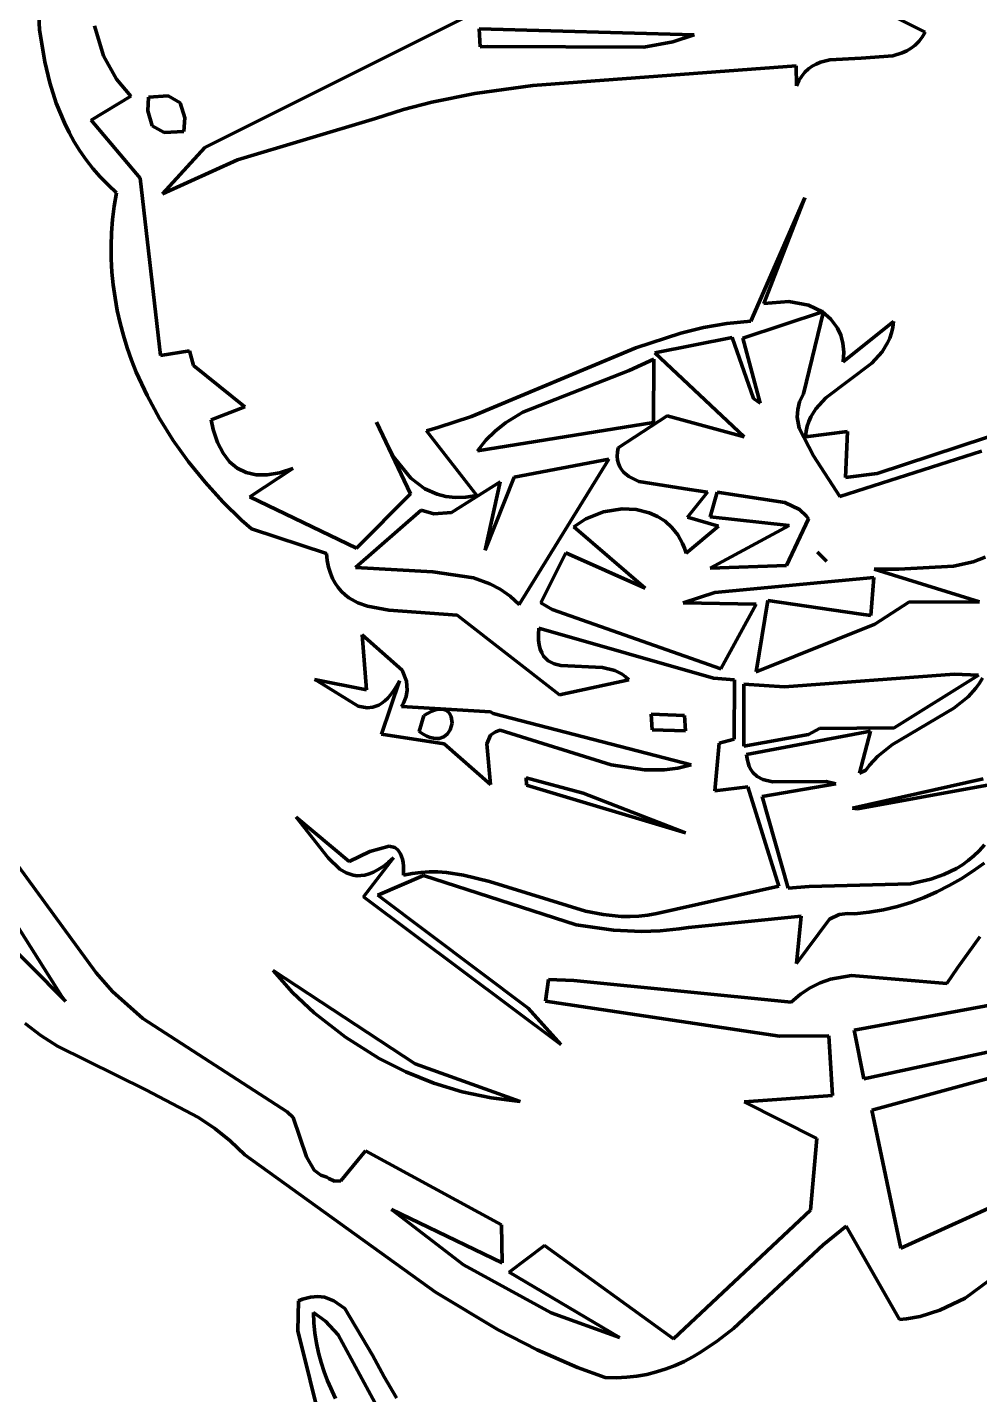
# Model space of a CAD drawing. Header units: millimetres. Extents: x 0 to 10.4, y 0 to 8.2.
# Drawn here: x 5.878 to 6.515, y 5.044 to 5.959 of the extents above; entities that cross this region are included whole.
import ezdxf

# ---------------------------------------------------------------- set-up
doc = ezdxf.new("R2010")
doc.units = ezdxf.units.MM
for name, color, linetype, lineweight in [('color#000000ff', 7, 'CONTINUOUS', 100), ('color#929292ff', 7, 'CONTINUOUS', 100), ('color#ffffffff', 7, 'CONTINUOUS', 100)]:
    doc.layers.add(name, color=color, linetype=linetype, lineweight=lineweight)

msp = doc.modelspace()

# ---------------------------------------------------------------- linework, layer by layer
at = {"layer": 'color#000000ff'}
for p, q in [((5.88633, 5.9571), (5.88257, 6.04466)), ((5.88989, 5.93565), (5.88633, 5.9571)), ((5.92313, 5.9598), (5.92913, 5.93968)), ((5.92913, 5.93968), (5.93784, 5.92418)), ((5.89328, 5.9217), (5.88989, 5.93565)), ((5.89762, 5.90812), (5.89328, 5.9217)), ((5.93784, 5.92418), (5.94753, 5.91287)), ((5.94753, 5.91287), (5.92086, 5.89666)), ((5.90304, 5.89497), (5.89762, 5.90812)), ((5.9062, 5.88859), (5.90304, 5.89497)), ((5.92086, 5.89666), (5.95376, 5.85797)), ((5.90966, 5.88234), (5.9062, 5.88859)), ((5.91346, 5.87623), (5.90966, 5.88234)), ((5.9176, 5.87028), (5.91346, 5.87623)), ((5.92211, 5.86449), (5.9176, 5.87028)), ((5.92699, 5.85887), (5.92211, 5.86449)), ((5.93226, 5.85343), (5.92699, 5.85887)), ((5.95376, 5.85797), (5.96742, 5.73924)), ((5.93794, 5.84818), (5.93226, 5.85343)), ((5.93641, 5.83923), (5.93794, 5.84818)), ((6.36202, 5.76224), (6.39816, 5.84482)), ((6.39816, 5.84482), (6.37072, 5.77411)), ((5.9353, 5.83032), (5.93641, 5.83923)), ((5.9346, 5.82145), (5.9353, 5.83032)), ((5.9343, 5.81263), (5.9346, 5.82145)), ((5.93439, 5.80386), (5.9343, 5.81263)), ((5.93486, 5.79515), (5.93439, 5.80386)), ((5.9357, 5.7865), (5.93486, 5.79515)), ((5.93691, 5.77792), (5.9357, 5.7865)), ((5.93846, 5.76942), (5.93691, 5.77792)), ((6.37072, 5.77411), (6.38762, 5.77545)), ((6.38762, 5.77545), (6.40079, 5.77294)), ((6.40079, 5.77294), (6.40994, 5.76849)), ((5.94035, 5.761), (5.93846, 5.76942)), ((6.41066, 5.76873), (6.35682, 5.75088)), ((6.39723, 5.7137), (6.41066, 5.76873)), ((6.40994, 5.76849), (6.41564, 5.76369)), ((6.41564, 5.76369), (6.42007, 5.75762)), ((5.94258, 5.75266), (5.94035, 5.761)), ((6.2853, 5.74449), (6.31526, 5.75423)), ((6.31526, 5.75423), (6.33057, 5.75793)), ((6.33057, 5.75793), (6.34614, 5.76065)), ((6.34614, 5.76065), (6.36202, 5.76224)), ((6.42007, 5.75762), (6.42221, 5.75286)), ((6.42391, 5.73507), (6.45757, 5.76198)), ((6.45618, 5.75437), (6.45502, 5.75093)), ((6.45704, 5.75805), (6.45618, 5.75437)), ((6.45757, 5.76198), (6.45704, 5.75805)), ((5.94513, 5.74441), (5.94258, 5.75266)), ((5.94799, 5.73626), (5.94513, 5.74441)), ((6.17542, 5.69845), (6.2853, 5.74449)), ((6.34972, 5.75145), (6.29785, 5.74106)), ((6.36391, 5.7105), (6.34972, 5.75145)), ((6.35682, 5.75088), (6.36834, 5.70734)), ((6.42221, 5.75286), (6.42361, 5.74752)), ((6.42361, 5.74752), (6.4242, 5.74159)), ((6.45356, 5.7477), (6.44992, 5.74183)), ((6.45502, 5.75093), (6.45356, 5.7477)), ((5.95115, 5.72821), (5.94799, 5.73626)), ((5.96742, 5.73924), (5.98675, 5.74232)), ((5.98675, 5.74232), (5.98948, 5.73258)), ((6.29723, 5.73692), (6.28077, 5.72916)), ((6.29697, 5.69442), (6.29723, 5.73692)), ((6.29785, 5.74106), (6.35755, 5.68494)), ((6.4242, 5.74159), (6.42391, 5.73507)), ((6.44992, 5.74183), (6.44295, 5.73419)), ((5.95833, 5.71244), (5.95115, 5.72821)), ((5.98948, 5.73258), (6.02373, 5.70488)), ((6.28077, 5.72916), (6.20959, 5.70142)), ((6.44295, 5.73419), (6.41238, 5.71091)), ((5.96661, 5.69714), (5.95833, 5.71244)), ((6.36834, 5.70734), (6.36391, 5.7105)), ((6.39346, 5.7032), (6.39477, 5.70838)), ((6.39477, 5.70838), (6.39723, 5.7137)), ((6.41238, 5.71091), (6.40565, 5.70371)), ((6.02373, 5.70488), (6.00114, 5.69632)), ((6.15291, 5.69107), (6.17542, 5.69845)), ((6.20959, 5.70142), (6.19802, 5.69429)), ((6.30618, 5.69885), (6.27331, 5.67764)), ((6.35755, 5.68494), (6.30618, 5.69885)), ((6.39318, 5.69815), (6.39346, 5.7032)), ((6.40565, 5.70371), (6.40221, 5.69823)), ((5.9759, 5.68235), (5.96661, 5.69714)), ((6.00114, 5.69632), (6.00263, 5.68979)), ((6.00263, 5.68979), (6.00551, 5.68119)), ((6.13453, 5.64667), (6.11189, 5.69461)), ((6.11189, 5.69461), (6.12321, 5.67151)), ((6.1453, 5.68898), (6.15291, 5.69107)), ((6.17935, 5.6756), (6.29697, 5.69442)), ((6.19802, 5.69429), (6.19105, 5.68879)), ((6.39439, 5.69079), (6.39318, 5.69815)), ((6.40413, 5.67209), (6.39439, 5.69079)), ((6.39986, 5.69203), (6.39914, 5.68863)), ((6.40089, 5.69523), (6.39986, 5.69203)), ((6.40221, 5.69823), (6.40089, 5.69523)), ((6.44658, 5.66028), (6.54297, 5.69225)), ((5.98612, 5.66811), (5.9759, 5.68235)), ((6.00551, 5.68119), (6.00914, 5.67401)), ((6.17886, 5.64567), (6.1453, 5.68898)), ((6.18479, 5.68259), (6.17935, 5.6756)), ((6.19105, 5.68879), (6.18479, 5.68259)), ((6.39914, 5.68863), (6.39877, 5.68498)), ((6.39877, 5.68498), (6.42674, 5.68845)), ((6.42674, 5.68845), (6.42546, 5.65766)), ((6.00914, 5.67401), (6.01354, 5.66827)), ((6.12321, 5.67151), (6.13472, 5.65724)), ((6.27287, 5.67464), (6.27278, 5.67188)), ((6.27278, 5.67188), (6.27303, 5.66934)), ((6.27331, 5.67764), (6.27287, 5.67464)), ((6.42171, 5.64499), (6.40413, 5.67209)), ((6.51635, 5.67529), (6.42171, 5.64499)), ((5.99719, 5.65448), (5.98612, 5.66811)), ((6.01354, 5.66827), (6.0187, 5.66394)), ((6.0187, 5.66394), (6.02461, 5.66105)), ((6.0559, 5.66371), (6.02708, 5.64468)), ((6.04693, 5.66091), (6.0559, 5.66371)), ((6.26711, 5.66987), (6.2038, 5.6579)), ((6.2073, 5.57273), (6.26711, 5.66987)), ((6.27303, 5.66934), (6.2736, 5.66703)), ((6.2736, 5.66703), (6.27445, 5.66492)), ((6.27445, 5.66492), (6.27559, 5.66301)), ((6.27559, 5.66301), (6.27698, 5.66128)), ((6.00905, 5.64148), (5.99719, 5.65448)), ((6.02461, 5.66105), (6.03129, 5.65957)), ((6.03129, 5.65957), (6.03873, 5.65953)), ((6.03873, 5.65953), (6.04693, 5.66091)), ((6.13472, 5.65724), (6.14416, 5.65018)), ((6.19444, 5.65478), (6.16195, 5.63421)), ((6.2038, 5.6579), (6.18456, 5.60907)), ((6.18456, 5.60907), (6.19444, 5.65478)), ((6.27698, 5.66128), (6.28046, 5.65834)), ((6.28046, 5.65834), (6.28711, 5.65504)), ((6.28711, 5.65504), (6.32107, 5.6496)), ((6.42546, 5.65766), (6.44658, 5.66028)), ((6.02708, 5.64468), (6.09851, 5.61042)), ((6.09851, 5.61042), (6.13453, 5.64667)), ((6.14416, 5.65018), (6.15227, 5.64655)), ((6.15227, 5.64655), (6.15822, 5.64504)), ((6.15822, 5.64504), (6.16462, 5.64435)), ((6.16462, 5.64435), (6.17149, 5.64454)), ((6.17149, 5.64454), (6.17886, 5.64567)), ((6.33316, 5.64786), (6.31968, 5.63126)), ((6.32107, 5.6496), (6.33316, 5.64786)), ((6.33503, 5.63132), (6.33966, 5.64786)), ((6.33966, 5.64786), (6.38484, 5.64092)), ((6.02159, 5.62917), (6.00905, 5.64148)), ((6.14164, 5.63585), (6.09767, 5.59753)), ((6.1502, 5.63349), (6.14164, 5.63585)), ((6.26364, 5.6347), (6.25178, 5.63001)), ((6.27609, 5.63663), (6.26364, 5.6347)), ((6.28535, 5.63618), (6.27609, 5.63663)), ((6.29419, 5.63402), (6.28535, 5.63618)), ((6.38484, 5.64092), (6.39457, 5.63635)), ((6.39457, 5.63635), (6.39936, 5.63193)), ((6.02811, 5.62328), (6.02159, 5.62917)), ((6.16195, 5.63421), (6.1502, 5.63349)), ((6.25178, 5.63001), (6.24372, 5.62479)), ((6.29968, 5.6316), (6.29419, 5.63402)), ((6.30474, 5.62838), (6.29968, 5.6316)), ((6.30929, 5.62432), (6.30474, 5.62838)), ((6.31968, 5.63126), (6.34041, 5.62507)), ((6.33497, 5.59705), (6.38768, 5.62553)), ((6.38768, 5.62553), (6.33503, 5.63132)), ((6.40074, 5.63011), (6.38607, 5.59878)), ((6.39936, 5.63193), (6.40074, 5.63011)), ((6.07829, 5.60694), (6.02811, 5.62328)), ((6.24372, 5.62479), (6.29139, 5.58356)), ((6.31321, 5.61942), (6.30929, 5.62432)), ((6.31641, 5.61364), (6.31321, 5.61942)), ((6.34041, 5.62507), (6.31881, 5.60698)), ((6.07887, 5.60214), (6.07829, 5.60694)), ((6.23831, 5.60735), (6.22166, 5.57393)), ((6.29139, 5.58356), (6.23831, 5.60735)), ((6.31772, 5.61043), (6.31641, 5.61364)), ((6.31881, 5.60698), (6.31772, 5.61043)), ((6.07975, 5.59776), (6.07887, 5.60214)), ((6.08093, 5.59378), (6.07975, 5.59776)), ((6.38607, 5.59878), (6.33497, 5.59705)), ((6.4611, 5.59634), (6.49775, 5.59844)), ((6.49775, 5.59844), (6.51086, 5.60139)), ((6.51086, 5.60139), (6.5189, 5.60436)), ((6.08239, 5.59018), (6.08093, 5.59378)), ((6.08411, 5.58693), (6.08239, 5.59018)), ((6.09767, 5.59753), (6.14949, 5.5947)), ((6.14949, 5.5947), (6.17676, 5.59054)), ((6.17676, 5.59054), (6.18767, 5.58658)), ((6.3381, 5.58072), (6.44435, 5.59089)), ((6.44435, 5.59089), (6.44231, 5.56541)), ((6.51505, 5.57442), (6.44468, 5.59642)), ((6.44468, 5.59642), (6.4611, 5.59634)), ((6.08609, 5.58403), (6.08411, 5.58693)), ((6.0883, 5.58144), (6.08609, 5.58403)), ((6.09073, 5.57916), (6.0883, 5.58144)), ((6.18767, 5.58658), (6.19457, 5.58294)), ((6.19457, 5.58294), (6.20113, 5.57836)), ((6.31692, 5.57395), (6.3381, 5.58072)), ((6.09337, 5.57716), (6.09073, 5.57916)), ((6.0992, 5.57391), (6.09337, 5.57716)), ((6.10566, 5.57155), (6.0992, 5.57391)), ((6.12002, 5.56886), (6.10566, 5.57155)), ((6.20113, 5.57836), (6.2073, 5.57273)), ((6.22166, 5.57393), (6.22934, 5.56943)), ((6.36566, 5.57287), (6.31692, 5.57395)), ((6.34199, 5.5297), (6.36566, 5.57287)), ((6.37359, 5.57539), (6.36565, 5.52771)), ((6.43431, 5.56657), (6.37359, 5.57539)), ((6.44493, 5.55959), (6.46776, 5.57423)), ((6.46776, 5.57423), (6.51505, 5.57442)), ((6.16574, 5.56559), (6.12002, 5.56886)), ((6.23418, 5.51221), (6.16574, 5.56559)), ((6.22934, 5.56943), (6.34199, 5.5297)), ((6.44231, 5.56541), (6.43431, 5.56657)), ((6.10215, 5.55245), (6.129, 5.52884)), ((6.10506, 5.51568), (6.10215, 5.55245)), ((6.22026, 5.55699), (6.22004, 5.55272)), ((6.22004, 5.55272), (6.22015, 5.54895)), ((6.33719, 5.52347), (6.22026, 5.55699)), ((6.36565, 5.52771), (6.44493, 5.55959)), ((6.22015, 5.54895), (6.22056, 5.54565)), ((6.22056, 5.54565), (6.22127, 5.54279)), ((6.22127, 5.54279), (6.22224, 5.54034)), ((6.22224, 5.54034), (6.22347, 5.53826)), ((6.22347, 5.53826), (6.22493, 5.53653)), ((6.22493, 5.53653), (6.22661, 5.53511)), ((6.22661, 5.53511), (6.23055, 5.53309)), ((6.129, 5.52884), (6.13194, 5.52152)), ((6.23055, 5.53309), (6.23514, 5.53196)), ((6.23514, 5.53196), (6.26297, 5.53066)), ((6.26297, 5.53066), (6.27115, 5.52864)), ((6.27115, 5.52864), (6.27612, 5.52609)), ((6.27612, 5.52609), (6.2784, 5.52436)), ((6.4981, 5.5261), (6.38454, 5.51758)), ((6.45802, 5.49016), (6.51443, 5.52551)), ((6.51443, 5.52551), (6.4981, 5.5261)), ((6.07218, 5.52157), (6.07025, 5.52259)), ((6.07025, 5.52259), (6.10506, 5.51568)), ((6.09953, 5.50471), (6.07218, 5.52157)), ((6.11511, 5.48599), (6.12716, 5.52169)), ((6.12518, 5.51816), (6.12321, 5.51507)), ((6.12716, 5.52169), (6.12518, 5.51816)), ((6.13233, 5.51551), (6.13154, 5.51124)), ((6.13194, 5.52152), (6.13233, 5.51551)), ((6.28053, 5.52229), (6.23418, 5.51221)), ((6.2784, 5.52436), (6.28053, 5.52229)), ((6.35126, 5.5223), (6.33719, 5.52347)), ((6.351, 5.48262), (6.35126, 5.5223)), ((6.35752, 5.51954), (6.35746, 5.47795)), ((6.38454, 5.51758), (6.35752, 5.51954)), ((6.51268, 5.51687), (6.50735, 5.51106)), ((6.51496, 5.52004), (6.51268, 5.51687)), ((6.51695, 5.52342), (6.51496, 5.52004)), ((6.11531, 5.50668), (6.11333, 5.50547)), ((6.11728, 5.50822), (6.11531, 5.50668)), ((6.11926, 5.51012), (6.11728, 5.50822)), ((6.12123, 5.5124), (6.11926, 5.51012)), ((6.12321, 5.51507), (6.12123, 5.5124)), ((6.12981, 5.50675), (6.12857, 5.50441)), ((6.13154, 5.51124), (6.12981, 5.50675)), ((6.50735, 5.51106), (6.49779, 5.50342)), ((6.10544, 5.50359), (6.09953, 5.50471)), ((6.10938, 5.50398), (6.10544, 5.50359)), ((6.11333, 5.50547), (6.10938, 5.50398)), ((6.12857, 5.50441), (6.18793, 5.50087)), ((6.14354, 5.49846), (6.14031, 5.48788)), ((6.14631, 5.50013), (6.14354, 5.49846)), ((6.14884, 5.50136), (6.14631, 5.50013)), ((6.15115, 5.50217), (6.14884, 5.50136)), ((6.15323, 5.50261), (6.15115, 5.50217)), ((6.15509, 5.50269), (6.15323, 5.50261)), ((6.15673, 5.50247), (6.15509, 5.50269)), ((6.15816, 5.50196), (6.15673, 5.50247)), ((6.16036, 5.50024), (6.15816, 5.50196)), ((6.16173, 5.4978), (6.16036, 5.50024)), ((6.16228, 5.49339), (6.16173, 5.4978)), ((6.18793, 5.50087), (6.18987, 5.4998)), ((6.18987, 5.4998), (6.32224, 5.46542)), ((6.49779, 5.50342), (6.45687, 5.47904)), ((6.15934, 5.48625), (6.16107, 5.48888)), ((6.16107, 5.48888), (6.16228, 5.49339)), ((6.19458, 5.48876), (6.19141, 5.48766)), ((6.26866, 5.4654), (6.19458, 5.48876)), ((6.44212, 5.48802), (6.35929, 5.47243)), ((6.40068, 5.4857), (6.40796, 5.48978)), ((6.40796, 5.48978), (6.45802, 5.49016)), ((6.43479, 5.45989), (6.44212, 5.48802)), ((6.15693, 5.47951), (6.11511, 5.48599)), ((6.14031, 5.48788), (6.14294, 5.48606)), ((6.14294, 5.48606), (6.14542, 5.4847)), ((6.14542, 5.4847), (6.14774, 5.48376)), ((6.14774, 5.48376), (6.1499, 5.48321)), ((6.1499, 5.48321), (6.1519, 5.48302)), ((6.1519, 5.48302), (6.15373, 5.48315)), ((6.15373, 5.48315), (6.15688, 5.48426)), ((6.15688, 5.48426), (6.15934, 5.48625)), ((6.18802, 5.45226), (6.15693, 5.47951)), ((6.18806, 5.48526), (6.18551, 5.47964)), ((6.18551, 5.47964), (6.18802, 5.45226)), ((6.19141, 5.48766), (6.18806, 5.48526)), ((6.33798, 5.44804), (6.341, 5.47993)), ((6.341, 5.47993), (6.351, 5.48262)), ((6.35746, 5.47795), (6.40068, 5.4857)), ((6.45687, 5.47904), (6.44703, 5.4712)), ((6.35929, 5.47243), (6.35965, 5.4694)), ((6.44703, 5.4712), (6.44144, 5.46521)), ((6.29094, 5.46213), (6.26866, 5.4654)), ((6.30434, 5.46222), (6.29094, 5.46213)), ((6.31329, 5.46334), (6.30434, 5.46222)), ((6.32224, 5.46542), (6.31329, 5.46334)), ((6.35965, 5.4694), (6.36025, 5.46671)), ((6.36025, 5.46671), (6.36108, 5.46433)), ((6.36108, 5.46433), (6.36213, 5.46225)), ((6.36213, 5.46225), (6.36338, 5.46045)), ((6.43901, 5.46192), (6.43479, 5.45989)), ((6.44144, 5.46521), (6.43901, 5.46192)), ((6.21189, 5.45687), (6.25006, 5.44657)), ((6.21203, 5.45186), (6.21189, 5.45687)), ((6.31836, 5.42009), (6.21203, 5.45186)), ((6.36338, 5.46045), (6.36643, 5.4576)), ((6.36643, 5.4576), (6.37013, 5.45564)), ((6.41902, 5.45279), (6.36975, 5.44428)), ((6.37013, 5.45564), (6.37666, 5.45405)), ((6.37666, 5.45405), (6.41249, 5.45423)), ((6.41249, 5.45423), (6.41902, 5.45279)), ((6.43015, 5.43654), (6.51751, 5.45617)), ((6.52148, 5.45218), (6.4334, 5.43614)), ((6.25006, 5.44657), (6.31836, 5.42009)), ((6.36019, 5.45068), (6.33798, 5.44804)), ((6.38082, 5.38432), (6.36019, 5.45068)), ((6.36975, 5.44428), (6.38715, 5.38308)), ((6.4334, 5.43614), (6.43015, 5.43654)), ((6.07943, 5.40325), (6.05812, 5.43042)), ((6.05812, 5.43042), (6.0934, 5.40085)), ((6.0934, 5.40085), (6.10724, 5.40743)), ((6.10724, 5.40743), (6.12015, 5.41105)), ((6.12015, 5.41105), (6.12402, 5.41015)), ((6.12402, 5.41015), (6.12616, 5.40855)), ((6.12616, 5.40855), (6.12787, 5.40603)), ((6.12787, 5.40603), (6.12911, 5.40246)), ((6.51121, 5.40457), (6.51482, 5.40806)), ((6.51482, 5.40806), (6.51828, 5.41192)), ((6.08728, 5.39571), (6.07943, 5.40325)), ((6.10312, 5.37713), (6.12318, 5.40326)), ((6.11622, 5.39754), (6.11297, 5.39542)), ((6.11962, 5.40014), (6.11622, 5.39754)), ((6.12318, 5.40326), (6.11962, 5.40014)), ((6.12911, 5.40246), (6.12953, 5.40024)), ((6.12953, 5.40024), (6.12981, 5.39773)), ((6.12981, 5.39773), (6.12995, 5.39489)), ((6.49959, 5.39614), (6.50358, 5.39863)), ((6.50358, 5.39863), (6.50746, 5.40144)), ((6.50746, 5.40144), (6.51121, 5.40457)), ((6.51823, 5.39976), (6.51064, 5.39433)), ((6.0916, 5.39314), (6.08728, 5.39571)), ((6.09627, 5.39162), (6.0916, 5.39314)), ((6.09876, 5.39132), (6.09627, 5.39162)), ((6.10135, 5.39136), (6.09876, 5.39132)), ((6.10407, 5.39176), (6.10135, 5.39136)), ((6.1069, 5.39256), (6.10407, 5.39176)), ((6.10986, 5.39377), (6.1069, 5.39256)), ((6.11297, 5.39542), (6.10986, 5.39377)), ((6.14323, 5.39154), (6.11269, 5.37826)), ((6.12995, 5.39489), (6.12993, 5.39172)), ((6.12993, 5.39172), (6.13562, 5.39286)), ((6.13562, 5.39286), (6.14133, 5.39357)), ((6.14133, 5.39357), (6.14704, 5.39387)), ((6.24538, 5.35851), (6.14323, 5.39154)), ((6.14704, 5.39387), (6.15276, 5.39382)), ((6.15276, 5.39382), (6.15849, 5.39342)), ((6.15849, 5.39342), (6.16997, 5.39176)), ((6.16997, 5.39176), (6.18728, 5.38755)), ((6.18728, 5.38755), (6.25158, 5.3675)), ((6.46888, 5.38595), (6.48255, 5.38895)), ((6.48255, 5.38895), (6.49127, 5.39202)), ((6.49127, 5.39202), (6.49959, 5.39614)), ((6.50282, 5.38929), (6.49477, 5.38467)), ((6.51064, 5.39433), (6.50282, 5.38929)), ((6.11269, 5.37826), (6.21319, 5.30268)), ((6.29934, 5.36603), (6.38082, 5.38432)), ((6.38715, 5.38308), (6.4012, 5.38402)), ((6.4012, 5.38402), (6.46888, 5.38595)), ((6.48648, 5.38047), (6.47794, 5.37673)), ((6.49477, 5.38467), (6.48648, 5.38047)), ((6.23511, 5.27841), (6.10312, 5.37713)), ((6.46012, 5.37072), (6.45083, 5.3685)), ((6.46916, 5.37348), (6.46012, 5.37072)), ((6.47794, 5.37673), (6.46916, 5.37348)), ((6.25158, 5.3675), (6.26344, 5.36528)), ((6.26344, 5.36528), (6.27535, 5.36412)), ((6.27535, 5.36412), (6.28132, 5.36402)), ((6.28132, 5.36402), (6.28731, 5.36428)), ((6.28731, 5.36428), (6.29332, 5.36494)), ((6.29332, 5.36494), (6.29934, 5.36603)), ((6.39571, 5.36433), (6.32046, 5.35676)), ((6.39261, 5.33248), (6.39571, 5.36433)), ((6.41471, 5.36221), (6.39261, 5.33248)), ((6.42114, 5.36529), (6.41471, 5.36221)), ((6.42698, 5.36608), (6.42114, 5.36529)), ((6.43144, 5.36574), (6.42698, 5.36608)), ((6.44127, 5.36683), (6.43144, 5.36574)), ((6.45083, 5.3685), (6.44127, 5.36683)), ((6.27023, 5.35486), (6.24538, 5.35851)), ((6.289, 5.35397), (6.27023, 5.35486)), ((6.30156, 5.3544), (6.289, 5.35397)), ((6.31415, 5.35573), (6.30156, 5.3544)), ((6.32046, 5.35676), (6.31415, 5.35573)), ((6.04271, 5.32795), (6.13775, 5.26552)), ((6.05571, 5.31328), (6.04271, 5.32795)), ((6.07005, 5.29963), (6.05571, 5.31328)), ((6.09096, 5.28321), (6.07005, 5.29963)), ((6.21319, 5.30268), (6.23511, 5.27841)), ((6.1136, 5.26905), (6.09096, 5.28321)), ((6.13151, 5.26007), (6.1136, 5.26905)), ((6.15004, 5.2526), (6.13151, 5.26007)), ((6.13775, 5.26552), (6.20786, 5.24038)), ((6.16904, 5.24677), (6.15004, 5.2526)), ((6.18836, 5.24266), (6.16904, 5.24677)), ((6.20786, 5.24038), (6.18836, 5.24266)), ((6.05913, 5.08684), (6.05961, 5.10701)), ((6.05961, 5.10701), (6.06237, 5.10808)), ((6.06237, 5.10808), (6.06763, 5.10944)), ((6.06763, 5.10944), (6.07253, 5.10981)), ((6.07253, 5.10981), (6.07709, 5.10928)), ((6.07709, 5.10928), (6.08334, 5.10701)), ((6.08334, 5.10701), (6.09063, 5.10171)), ((6.06967, 5.09914), (6.06993, 5.0921)), ((6.07765, 5.09341), (6.06967, 5.09914)), ((6.09063, 5.10171), (6.10917, 5.07049)), ((6.07784, 5.01204), (6.05913, 5.08684)), ((6.06993, 5.0921), (6.07059, 5.08525)), ((6.08624, 5.08419), (6.07765, 5.09341)), ((6.07059, 5.08525), (6.07162, 5.07858)), ((6.07162, 5.07858), (6.073, 5.07208)), ((6.11513, 5.03063), (6.08624, 5.08419)), ((6.073, 5.07208), (6.07471, 5.06573)), ((6.10917, 5.07049), (6.11683, 5.05599)), ((6.07471, 5.06573), (6.07673, 5.05953)), ((6.07673, 5.05953), (6.07904, 5.05346)), ((6.07904, 5.05346), (6.08443, 5.0417)), ((6.11683, 5.05599), (6.12505, 5.042))]:
    msp.add_line(p, q, dxfattribs=at)
at = {"layer": 'color#929292ff'}
for p, q in [((5.99689, 5.87853), (6.18063, 5.97029)), ((6.44933, 5.97021), (6.47881, 5.95569)), ((6.18054, 5.95785), (6.18107, 5.94585)), ((6.32429, 5.9538), (6.18054, 5.95785)), ((6.47881, 5.95569), (6.47675, 5.95232)), ((6.18107, 5.94585), (6.18599, 5.94605)), ((6.18599, 5.94605), (6.29064, 5.9455)), ((6.29064, 5.9455), (6.31004, 5.94917)), ((6.31004, 5.94917), (6.32429, 5.9538)), ((6.47198, 5.94693), (6.4693, 5.94484)), ((6.47447, 5.94941), (6.47198, 5.94693)), ((6.47675, 5.95232), (6.47447, 5.94941)), ((6.415, 5.93701), (6.40876, 5.93544)), ((6.43589, 5.93815), (6.415, 5.93701)), ((6.45701, 5.93978), (6.43589, 5.93815)), ((6.46343, 5.94173), (6.45701, 5.93978)), ((6.46644, 5.94312), (6.46343, 5.94173)), ((6.4693, 5.94484), (6.46644, 5.94312)), ((6.39234, 5.93301), (6.21631, 5.92)), ((6.39263, 5.91977), (6.39234, 5.93301)), ((6.39824, 5.92885), (6.39612, 5.92627)), ((6.40058, 5.93101), (6.39824, 5.92885)), ((6.40312, 5.93281), (6.40058, 5.93101)), ((6.40586, 5.93428), (6.40312, 5.93281)), ((6.40876, 5.93544), (6.40586, 5.93428)), ((6.21631, 5.92), (6.1776, 5.91468)), ((6.39425, 5.92326), (6.39263, 5.91977)), ((6.39612, 5.92627), (6.39425, 5.92326)), ((5.95877, 5.90308), (5.95941, 5.91211)), ((5.95941, 5.91211), (5.97245, 5.913)), ((5.97245, 5.913), (5.9805, 5.9084)), ((6.14889, 5.90884), (6.12994, 5.90386)), ((6.1776, 5.91468), (6.14889, 5.90884)), ((5.96182, 5.89303), (5.95877, 5.90308)), ((5.9805, 5.9084), (5.98356, 5.89831)), ((6.12994, 5.90386), (6.11117, 5.89786)), ((5.96987, 5.88841), (5.96182, 5.89303)), ((5.98356, 5.89831), (5.98294, 5.88922)), ((6.11117, 5.89786), (6.01882, 5.87009)), ((5.98294, 5.88922), (5.96987, 5.88841)), ((5.96872, 5.84756), (5.99689, 5.87853)), ((6.01882, 5.87009), (5.96872, 5.84756)), ((6.4066, 5.60776), (6.41273, 5.60162)), ((6.41273, 5.60162), (6.4066, 5.60776)), ((6.29548, 5.49939), (6.31778, 5.49852)), ((6.29606, 5.48897), (6.29548, 5.49939)), ((6.31778, 5.49852), (6.31839, 5.48818)), ((6.31839, 5.48818), (6.29606, 5.48897)), ((5.80767, 5.48592), (5.92425, 5.32626)), ((5.90145, 5.31049), (5.84367, 5.40177)), ((5.85663, 5.35485), (5.90375, 5.30736)), ((6.5003, 5.32973), (6.51522, 5.35039)), ((5.92425, 5.32626), (5.93521, 5.31381)), ((6.41529, 5.32204), (6.42946, 5.32452)), ((6.42946, 5.32452), (6.49317, 5.31917)), ((6.49317, 5.31917), (6.5003, 5.32973)), ((6.22491, 5.30738), (6.22677, 5.32197)), ((6.22677, 5.32197), (6.24365, 5.32122)), ((6.24365, 5.32122), (6.38919, 5.30663)), ((6.39538, 5.31206), (6.40181, 5.31637)), ((6.40181, 5.31637), (6.40845, 5.31966)), ((6.40845, 5.31966), (6.41529, 5.32204)), ((5.90375, 5.30736), (5.90145, 5.31049)), ((5.93521, 5.31381), (5.95563, 5.29577)), ((6.38128, 5.28401), (6.22491, 5.30738)), ((6.38919, 5.30663), (6.39538, 5.31206)), ((6.52681, 5.30569), (6.43127, 5.288)), ((5.88737, 5.28444), (5.87687, 5.29248)), ((5.95563, 5.29577), (6.05209, 5.23339)), ((6.43127, 5.288), (6.4376, 5.25535)), ((5.89839, 5.27725), (5.88737, 5.28444)), ((6.41432, 5.2843), (6.38128, 5.28401)), ((6.4168, 5.24427), (6.41432, 5.2843)), ((6.4376, 5.25535), (6.5562, 5.28091)), ((5.95763, 5.24799), (5.89839, 5.27725)), ((6.5567, 5.26554), (6.44295, 5.23451)), ((5.99264, 5.2295), (5.95763, 5.24799)), ((6.35758, 5.24001), (6.4168, 5.24427)), ((6.05209, 5.23339), (6.05608, 5.22955)), ((6.40621, 5.21558), (6.35758, 5.24001)), ((6.44295, 5.23451), (6.46246, 5.14211)), ((6.00358, 5.22213), (5.99264, 5.2295)), ((6.05608, 5.22955), (6.06487, 5.20336)), ((6.01398, 5.21388), (6.00358, 5.22213)), ((6.01894, 5.20936), (6.01398, 5.21388)), ((6.40199, 5.16764), (6.40621, 5.21558)), ((6.02372, 5.20455), (6.01894, 5.20936)), ((6.15118, 5.11265), (6.02372, 5.20455)), ((6.08803, 5.18728), (6.1045, 5.20734)), ((6.1045, 5.20734), (6.19529, 5.1578)), ((6.06487, 5.20336), (6.07015, 5.1943)), ((6.07015, 5.1943), (6.07465, 5.19108)), ((6.07465, 5.19108), (6.0786, 5.18959)), ((6.0786, 5.18959), (6.07994, 5.18865)), ((6.07994, 5.18865), (6.08367, 5.18703)), ((6.08367, 5.18703), (6.08803, 5.18728)), ((6.46246, 5.14211), (6.56666, 5.1895)), ((6.19592, 5.13237), (6.12188, 5.1681)), ((6.12188, 5.1681), (6.17001, 5.13103)), ((6.31035, 5.08154), (6.40199, 5.16764)), ((6.57865, 5.16308), (6.50555, 5.10866)), ((6.19529, 5.1578), (6.19592, 5.13237)), ((6.42597, 5.1569), (6.4104, 5.14438)), ((6.46149, 5.09439), (6.42597, 5.1569)), ((6.20054, 5.12605), (6.2242, 5.14392)), ((6.2242, 5.14392), (6.31035, 5.08154)), ((6.4104, 5.14438), (6.35048, 5.08839)), ((6.17001, 5.13103), (6.22849, 5.09884)), ((6.27432, 5.0825), (6.20054, 5.12605)), ((6.19323, 5.08749), (6.15118, 5.11265)), ((6.50555, 5.10866), (6.48861, 5.10067)), ((6.22849, 5.09884), (6.27432, 5.0825)), ((6.46617, 5.09487), (6.46149, 5.09439)), ((6.47533, 5.09655), (6.46617, 5.09487)), ((6.48861, 5.10067), (6.47533, 5.09655)), ((6.21934, 5.07415), (6.19323, 5.08749)), ((6.35048, 5.08839), (6.33993, 5.08014)), ((6.33993, 5.08014), (6.32896, 5.07275)), ((6.24625, 5.06244), (6.21934, 5.07415)), ((6.3233, 5.06944), (6.31749, 5.06641)), ((6.32896, 5.07275), (6.3233, 5.06944)), ((6.26468, 5.05568), (6.24625, 5.06244)), ((6.29913, 5.05933), (6.29266, 5.05772)), ((6.30542, 5.06133), (6.29913, 5.05933)), ((6.31154, 5.0637), (6.30542, 5.06133)), ((6.31749, 5.06641), (6.31154, 5.0637)), ((6.27201, 5.05547), (6.26468, 5.05568)), ((6.27911, 5.05576), (6.27201, 5.05547)), ((6.28599, 5.05652), (6.27911, 5.05576)), ((6.29266, 5.05772), (6.28599, 5.05652))]:
    msp.add_line(p, q, dxfattribs=at)
at = {"layer": 'color#ffffffff'}
for p, q in [((5.88257, 6.04466), (5.88633, 5.9571)), ((6.18063, 5.97029), (5.99689, 5.87853)), ((6.47881, 5.95569), (6.44933, 5.97021)), ((5.88633, 5.9571), (5.88989, 5.93565)), ((5.92913, 5.93968), (5.92313, 5.9598)), ((6.18054, 5.95785), (6.32429, 5.9538)), ((6.18107, 5.94585), (6.18054, 5.95785)), ((6.47675, 5.95232), (6.47881, 5.95569)), ((6.18599, 5.94605), (6.18107, 5.94585)), ((6.29064, 5.9455), (6.18599, 5.94605)), ((6.31004, 5.94917), (6.29064, 5.9455)), ((6.32429, 5.9538), (6.31004, 5.94917)), ((6.4693, 5.94484), (6.47198, 5.94693)), ((6.47198, 5.94693), (6.47447, 5.94941)), ((6.47447, 5.94941), (6.47675, 5.95232)), ((5.93784, 5.92418), (5.92913, 5.93968)), ((6.40876, 5.93544), (6.415, 5.93701)), ((6.415, 5.93701), (6.43589, 5.93815)), ((6.43589, 5.93815), (6.45701, 5.93978)), ((6.45701, 5.93978), (6.46343, 5.94173)), ((6.46343, 5.94173), (6.46644, 5.94312)), ((6.46644, 5.94312), (6.4693, 5.94484)), ((5.88989, 5.93565), (5.89328, 5.9217)), ((6.21631, 5.92), (6.39234, 5.93301)), ((6.39234, 5.93301), (6.39263, 5.91977)), ((6.39612, 5.92627), (6.39824, 5.92885)), ((6.39824, 5.92885), (6.40058, 5.93101)), ((6.40058, 5.93101), (6.40312, 5.93281)), ((6.40312, 5.93281), (6.40586, 5.93428)), ((6.40586, 5.93428), (6.40876, 5.93544)), ((5.89328, 5.9217), (5.89762, 5.90812)), ((5.94753, 5.91287), (5.93784, 5.92418)), ((6.1776, 5.91468), (6.21631, 5.92)), ((6.39263, 5.91977), (6.39425, 5.92326)), ((6.39425, 5.92326), (6.39612, 5.92627)), ((5.92086, 5.89666), (5.94753, 5.91287)), ((5.95941, 5.91211), (5.95877, 5.90308)), ((5.97245, 5.913), (5.95941, 5.91211)), ((5.9805, 5.9084), (5.97245, 5.913)), ((6.12994, 5.90386), (6.14889, 5.90884)), ((6.14889, 5.90884), (6.1776, 5.91468)), ((5.89762, 5.90812), (5.90304, 5.89497)), ((5.95877, 5.90308), (5.96182, 5.89303)), ((5.98356, 5.89831), (5.9805, 5.9084)), ((6.11117, 5.89786), (6.12994, 5.90386)), ((5.90304, 5.89497), (5.9062, 5.88859)), ((5.95376, 5.85797), (5.92086, 5.89666)), ((5.96182, 5.89303), (5.96987, 5.88841)), ((5.98294, 5.88922), (5.98356, 5.89831)), ((6.01882, 5.87009), (6.11117, 5.89786)), ((5.9062, 5.88859), (5.90966, 5.88234)), ((5.90966, 5.88234), (5.91346, 5.87623)), ((5.96987, 5.88841), (5.98294, 5.88922)), ((5.91346, 5.87623), (5.9176, 5.87028)), ((5.99689, 5.87853), (5.96872, 5.84756)), ((5.9176, 5.87028), (5.92211, 5.86449)), ((5.92211, 5.86449), (5.92699, 5.85887)), ((5.96872, 5.84756), (6.01882, 5.87009)), ((5.92699, 5.85887), (5.93226, 5.85343)), ((5.96742, 5.73924), (5.95376, 5.85797)), ((5.93226, 5.85343), (5.93794, 5.84818)), ((5.93794, 5.84818), (5.93641, 5.83923)), ((6.39816, 5.84482), (6.36202, 5.76224)), ((6.37072, 5.77411), (6.39816, 5.84482)), ((5.93641, 5.83923), (5.9353, 5.83032)), ((5.9353, 5.83032), (5.9346, 5.82145)), ((5.9346, 5.82145), (5.9343, 5.81263)), ((5.9343, 5.81263), (5.93439, 5.80386)), ((5.93439, 5.80386), (5.93486, 5.79515)), ((5.93486, 5.79515), (5.9357, 5.7865)), ((5.9357, 5.7865), (5.93691, 5.77792)), ((5.93691, 5.77792), (5.93846, 5.76942)), ((6.38762, 5.77545), (6.37072, 5.77411)), ((6.40079, 5.77294), (6.38762, 5.77545)), ((6.40994, 5.76849), (6.40079, 5.77294)), ((5.93846, 5.76942), (5.94035, 5.761)), ((6.35682, 5.75088), (6.41066, 5.76873)), ((6.41066, 5.76873), (6.39723, 5.7137)), ((6.41564, 5.76369), (6.40994, 5.76849)), ((6.42007, 5.75762), (6.41564, 5.76369)), ((5.94035, 5.761), (5.94258, 5.75266)), ((6.31526, 5.75423), (6.2853, 5.74449)), ((6.33057, 5.75793), (6.31526, 5.75423)), ((6.34614, 5.76065), (6.33057, 5.75793)), ((6.36202, 5.76224), (6.34614, 5.76065)), ((6.42221, 5.75286), (6.42007, 5.75762)), ((6.45757, 5.76198), (6.42391, 5.73507)), ((6.45502, 5.75093), (6.45618, 5.75437)), ((6.45618, 5.75437), (6.45704, 5.75805)), ((6.45704, 5.75805), (6.45757, 5.76198)), ((5.94258, 5.75266), (5.94513, 5.74441)), ((5.94513, 5.74441), (5.94799, 5.73626)), ((6.2853, 5.74449), (6.17542, 5.69845)), ((6.29785, 5.74106), (6.34972, 5.75145)), ((6.34972, 5.75145), (6.36391, 5.7105)), ((6.36834, 5.70734), (6.35682, 5.75088)), ((6.42361, 5.74752), (6.42221, 5.75286)), ((6.4242, 5.74159), (6.42361, 5.74752)), ((6.44992, 5.74183), (6.45356, 5.7477)), ((6.45356, 5.7477), (6.45502, 5.75093)), ((5.94799, 5.73626), (5.95115, 5.72821)), ((5.98675, 5.74232), (5.96742, 5.73924)), ((5.98948, 5.73258), (5.98675, 5.74232)), ((6.28077, 5.72916), (6.29723, 5.73692)), ((6.29723, 5.73692), (6.29697, 5.69442)), ((6.35755, 5.68494), (6.29785, 5.74106)), ((6.42391, 5.73507), (6.4242, 5.74159)), ((6.44295, 5.73419), (6.44992, 5.74183)), ((5.95115, 5.72821), (5.95833, 5.71244)), ((6.02373, 5.70488), (5.98948, 5.73258)), ((6.20959, 5.70142), (6.28077, 5.72916)), ((6.41238, 5.71091), (6.44295, 5.73419)), ((5.95833, 5.71244), (5.96661, 5.69714)), ((6.36391, 5.7105), (6.36834, 5.70734)), ((6.39477, 5.70838), (6.39346, 5.7032)), ((6.39723, 5.7137), (6.39477, 5.70838)), ((6.40565, 5.70371), (6.41238, 5.71091)), ((6.00114, 5.69632), (6.02373, 5.70488)), ((6.17542, 5.69845), (6.15291, 5.69107)), ((6.19802, 5.69429), (6.20959, 5.70142)), ((6.27331, 5.67764), (6.30618, 5.69885)), ((6.30618, 5.69885), (6.35755, 5.68494)), ((6.39346, 5.7032), (6.39318, 5.69815)), ((6.40221, 5.69823), (6.40565, 5.70371)), ((5.96661, 5.69714), (5.9759, 5.68235)), ((6.00263, 5.68979), (6.00114, 5.69632)), ((6.00551, 5.68119), (6.00263, 5.68979)), ((6.12321, 5.67151), (6.11189, 5.69461)), ((6.11189, 5.69461), (6.13453, 5.64667)), ((6.15291, 5.69107), (6.1453, 5.68898)), ((6.29697, 5.69442), (6.17935, 5.6756)), ((6.19105, 5.68879), (6.19802, 5.69429)), ((6.39318, 5.69815), (6.39439, 5.69079)), ((6.39439, 5.69079), (6.40413, 5.67209)), ((6.39914, 5.68863), (6.39986, 5.69203)), ((6.39986, 5.69203), (6.40089, 5.69523)), ((6.40089, 5.69523), (6.40221, 5.69823)), ((6.54297, 5.69225), (6.44658, 5.66028)), ((5.9759, 5.68235), (5.98612, 5.66811)), ((6.00914, 5.67401), (6.00551, 5.68119)), ((6.1453, 5.68898), (6.17886, 5.64567)), ((6.17935, 5.6756), (6.18479, 5.68259)), ((6.18479, 5.68259), (6.19105, 5.68879)), ((6.39877, 5.68498), (6.39914, 5.68863)), ((6.42674, 5.68845), (6.39877, 5.68498)), ((6.42546, 5.65766), (6.42674, 5.68845)), ((6.01354, 5.66827), (6.00914, 5.67401)), ((6.13472, 5.65724), (6.12321, 5.67151)), ((6.27278, 5.67188), (6.27287, 5.67464)), ((6.27303, 5.66934), (6.27278, 5.67188)), ((6.27287, 5.67464), (6.27331, 5.67764)), ((6.40413, 5.67209), (6.42171, 5.64499)), ((6.42171, 5.64499), (6.51635, 5.67529)), ((5.98612, 5.66811), (5.99719, 5.65448)), ((6.0187, 5.66394), (6.01354, 5.66827)), ((6.02461, 5.66105), (6.0187, 5.66394)), ((6.02708, 5.64468), (6.0559, 5.66371)), ((6.0559, 5.66371), (6.04693, 5.66091)), ((6.2038, 5.6579), (6.26711, 5.66987)), ((6.26711, 5.66987), (6.2073, 5.57273)), ((6.2736, 5.66703), (6.27303, 5.66934)), ((6.27445, 5.66492), (6.2736, 5.66703)), ((6.27559, 5.66301), (6.27445, 5.66492)), ((6.27698, 5.66128), (6.27559, 5.66301)), ((5.99719, 5.65448), (6.00905, 5.64148)), ((6.03129, 5.65957), (6.02461, 5.66105)), ((6.03873, 5.65953), (6.03129, 5.65957)), ((6.04693, 5.66091), (6.03873, 5.65953)), ((6.14416, 5.65018), (6.13472, 5.65724)), ((6.16195, 5.63421), (6.19444, 5.65478)), ((6.18456, 5.60907), (6.2038, 5.6579)), ((6.19444, 5.65478), (6.18456, 5.60907)), ((6.28046, 5.65834), (6.27698, 5.66128)), ((6.28711, 5.65504), (6.28046, 5.65834)), ((6.32107, 5.6496), (6.28711, 5.65504)), ((6.44658, 5.66028), (6.42546, 5.65766)), ((6.09851, 5.61042), (6.02708, 5.64468)), ((6.13453, 5.64667), (6.09851, 5.61042)), ((6.15227, 5.64655), (6.14416, 5.65018)), ((6.15822, 5.64504), (6.15227, 5.64655)), ((6.16462, 5.64435), (6.15822, 5.64504)), ((6.17149, 5.64454), (6.16462, 5.64435)), ((6.17886, 5.64567), (6.17149, 5.64454)), ((6.31968, 5.63126), (6.33316, 5.64786)), ((6.33316, 5.64786), (6.32107, 5.6496)), ((6.33966, 5.64786), (6.33503, 5.63132)), ((6.38484, 5.64092), (6.33966, 5.64786)), ((6.00905, 5.64148), (6.02159, 5.62917)), ((6.09767, 5.59753), (6.14164, 5.63585)), ((6.14164, 5.63585), (6.1502, 5.63349)), ((6.25178, 5.63001), (6.26364, 5.6347)), ((6.26364, 5.6347), (6.27609, 5.63663)), ((6.27609, 5.63663), (6.28535, 5.63618)), ((6.28535, 5.63618), (6.29419, 5.63402)), ((6.39457, 5.63635), (6.38484, 5.64092)), ((6.39936, 5.63193), (6.39457, 5.63635)), ((6.02159, 5.62917), (6.02811, 5.62328)), ((6.1502, 5.63349), (6.16195, 5.63421)), ((6.24372, 5.62479), (6.25178, 5.63001)), ((6.29419, 5.63402), (6.29968, 5.6316)), ((6.29968, 5.6316), (6.30474, 5.62838)), ((6.30474, 5.62838), (6.30929, 5.62432)), ((6.34041, 5.62507), (6.31968, 5.63126)), ((6.38768, 5.62553), (6.33497, 5.59705)), ((6.33503, 5.63132), (6.38768, 5.62553)), ((6.38607, 5.59878), (6.40074, 5.63011)), ((6.40074, 5.63011), (6.39936, 5.63193)), ((6.02811, 5.62328), (6.07829, 5.60694)), ((6.29139, 5.58356), (6.24372, 5.62479)), ((6.30929, 5.62432), (6.31321, 5.61942)), ((6.31321, 5.61942), (6.31641, 5.61364)), ((6.31881, 5.60698), (6.34041, 5.62507)), ((6.07829, 5.60694), (6.07887, 5.60214)), ((6.22166, 5.57393), (6.23831, 5.60735)), ((6.23831, 5.60735), (6.29139, 5.58356)), ((6.31641, 5.61364), (6.31772, 5.61043)), ((6.31772, 5.61043), (6.31881, 5.60698)), ((6.4066, 5.60776), (6.41273, 5.60162)), ((6.41273, 5.60162), (6.4066, 5.60776)), ((6.07887, 5.60214), (6.07975, 5.59776)), ((6.07975, 5.59776), (6.08093, 5.59378)), ((6.33497, 5.59705), (6.38607, 5.59878)), ((6.49775, 5.59844), (6.4611, 5.59634)), ((6.51086, 5.60139), (6.49775, 5.59844)), ((6.5189, 5.60436), (6.51086, 5.60139)), ((6.08093, 5.59378), (6.08239, 5.59018)), ((6.08239, 5.59018), (6.08411, 5.58693)), ((6.14949, 5.5947), (6.09767, 5.59753)), ((6.17676, 5.59054), (6.14949, 5.5947)), ((6.18767, 5.58658), (6.17676, 5.59054)), ((6.44435, 5.59089), (6.3381, 5.58072)), ((6.44231, 5.56541), (6.44435, 5.59089)), ((6.4611, 5.59634), (6.44468, 5.59642)), ((6.44468, 5.59642), (6.51505, 5.57442)), ((6.08411, 5.58693), (6.08609, 5.58403)), ((6.08609, 5.58403), (6.0883, 5.58144)), ((6.0883, 5.58144), (6.09073, 5.57916)), ((6.19457, 5.58294), (6.18767, 5.58658)), ((6.20113, 5.57836), (6.19457, 5.58294)), ((6.3381, 5.58072), (6.31692, 5.57395)), ((6.09073, 5.57916), (6.09337, 5.57716)), ((6.09337, 5.57716), (6.0992, 5.57391)), ((6.0992, 5.57391), (6.10566, 5.57155)), ((6.10566, 5.57155), (6.12002, 5.56886)), ((6.2073, 5.57273), (6.20113, 5.57836)), ((6.22934, 5.56943), (6.22166, 5.57393)), ((6.31692, 5.57395), (6.36566, 5.57287)), ((6.36566, 5.57287), (6.34199, 5.5297)), ((6.36565, 5.52771), (6.37359, 5.57539)), ((6.37359, 5.57539), (6.43431, 5.56657)), ((6.46776, 5.57423), (6.44493, 5.55959)), ((6.51505, 5.57442), (6.46776, 5.57423)), ((6.12002, 5.56886), (6.16574, 5.56559)), ((6.16574, 5.56559), (6.23418, 5.51221)), ((6.34199, 5.5297), (6.22934, 5.56943)), ((6.43431, 5.56657), (6.44231, 5.56541)), ((6.10215, 5.55245), (6.10506, 5.51568)), ((6.129, 5.52884), (6.10215, 5.55245)), ((6.22004, 5.55272), (6.22026, 5.55699)), ((6.22015, 5.54895), (6.22004, 5.55272)), ((6.22026, 5.55699), (6.33719, 5.52347)), ((6.44493, 5.55959), (6.36565, 5.52771)), ((6.22056, 5.54565), (6.22015, 5.54895)), ((6.22127, 5.54279), (6.22056, 5.54565)), ((6.22224, 5.54034), (6.22127, 5.54279)), ((6.22347, 5.53826), (6.22224, 5.54034)), ((6.22493, 5.53653), (6.22347, 5.53826)), ((6.22661, 5.53511), (6.22493, 5.53653)), ((6.23055, 5.53309), (6.22661, 5.53511)), ((6.13194, 5.52152), (6.129, 5.52884)), ((6.23514, 5.53196), (6.23055, 5.53309)), ((6.26297, 5.53066), (6.23514, 5.53196)), ((6.27115, 5.52864), (6.26297, 5.53066)), ((6.27612, 5.52609), (6.27115, 5.52864)), ((6.2784, 5.52436), (6.27612, 5.52609)), ((6.38454, 5.51758), (6.4981, 5.5261)), ((6.51443, 5.52551), (6.45802, 5.49016)), ((6.4981, 5.5261), (6.51443, 5.52551)), ((6.10506, 5.51568), (6.07025, 5.52259)), ((6.07025, 5.52259), (6.07218, 5.52157)), ((6.07218, 5.52157), (6.09953, 5.50471)), ((6.12716, 5.52169), (6.11511, 5.48599)), ((6.12321, 5.51507), (6.12518, 5.51816)), ((6.12518, 5.51816), (6.12716, 5.52169)), ((6.13154, 5.51124), (6.13233, 5.51551)), ((6.13233, 5.51551), (6.13194, 5.52152)), ((6.23418, 5.51221), (6.28053, 5.52229)), ((6.28053, 5.52229), (6.2784, 5.52436)), ((6.33719, 5.52347), (6.35126, 5.5223)), ((6.35126, 5.5223), (6.351, 5.48262)), ((6.35746, 5.47795), (6.35752, 5.51954)), ((6.35752, 5.51954), (6.38454, 5.51758)), ((6.50735, 5.51106), (6.51268, 5.51687)), ((6.51268, 5.51687), (6.51496, 5.52004)), ((6.51496, 5.52004), (6.51695, 5.52342)), ((6.11333, 5.50547), (6.11531, 5.50668)), ((6.11531, 5.50668), (6.11728, 5.50822)), ((6.11728, 5.50822), (6.11926, 5.51012)), ((6.11926, 5.51012), (6.12123, 5.5124)), ((6.12123, 5.5124), (6.12321, 5.51507)), ((6.12857, 5.50441), (6.12981, 5.50675)), ((6.12981, 5.50675), (6.13154, 5.51124)), ((6.49779, 5.50342), (6.50735, 5.51106)), ((6.09953, 5.50471), (6.10544, 5.50359)), ((6.10544, 5.50359), (6.10938, 5.50398)), ((6.10938, 5.50398), (6.11333, 5.50547)), ((6.18793, 5.50087), (6.12857, 5.50441)), ((6.14031, 5.48788), (6.14354, 5.49846)), ((6.14354, 5.49846), (6.14631, 5.50013)), ((6.14631, 5.50013), (6.14884, 5.50136)), ((6.14884, 5.50136), (6.15115, 5.50217)), ((6.15115, 5.50217), (6.15323, 5.50261)), ((6.15323, 5.50261), (6.15509, 5.50269)), ((6.15509, 5.50269), (6.15673, 5.50247)), ((6.15673, 5.50247), (6.15816, 5.50196)), ((6.15816, 5.50196), (6.16036, 5.50024)), ((6.16036, 5.50024), (6.16173, 5.4978)), ((6.16173, 5.4978), (6.16228, 5.49339)), ((6.18987, 5.4998), (6.18793, 5.50087)), ((6.32224, 5.46542), (6.18987, 5.4998)), ((6.29548, 5.49939), (6.29606, 5.48897)), ((6.31778, 5.49852), (6.29548, 5.49939)), ((6.31839, 5.48818), (6.31778, 5.49852)), ((6.45687, 5.47904), (6.49779, 5.50342)), ((6.16107, 5.48888), (6.15934, 5.48625)), ((6.16228, 5.49339), (6.16107, 5.48888)), ((6.19141, 5.48766), (6.19458, 5.48876)), ((6.19458, 5.48876), (6.26866, 5.4654)), ((6.29606, 5.48897), (6.31839, 5.48818)), ((6.35929, 5.47243), (6.44212, 5.48802)), ((6.40796, 5.48978), (6.40068, 5.4857)), ((6.45802, 5.49016), (6.40796, 5.48978)), ((6.44212, 5.48802), (6.43479, 5.45989)), ((5.92425, 5.32626), (5.80767, 5.48592)), ((6.11511, 5.48599), (6.15693, 5.47951)), ((6.14294, 5.48606), (6.14031, 5.48788)), ((6.14542, 5.4847), (6.14294, 5.48606)), ((6.14774, 5.48376), (6.14542, 5.4847)), ((6.1499, 5.48321), (6.14774, 5.48376)), ((6.1519, 5.48302), (6.1499, 5.48321)), ((6.15373, 5.48315), (6.1519, 5.48302)), ((6.15688, 5.48426), (6.15373, 5.48315)), ((6.15934, 5.48625), (6.15688, 5.48426)), ((6.15693, 5.47951), (6.18802, 5.45226)), ((6.18551, 5.47964), (6.18806, 5.48526)), ((6.18802, 5.45226), (6.18551, 5.47964)), ((6.18806, 5.48526), (6.19141, 5.48766)), ((6.341, 5.47993), (6.33798, 5.44804)), ((6.351, 5.48262), (6.341, 5.47993)), ((6.40068, 5.4857), (6.35746, 5.47795)), ((6.44703, 5.4712), (6.45687, 5.47904)), ((6.35965, 5.4694), (6.35929, 5.47243)), ((6.44144, 5.46521), (6.44703, 5.4712)), ((6.26866, 5.4654), (6.29094, 5.46213)), ((6.29094, 5.46213), (6.30434, 5.46222)), ((6.30434, 5.46222), (6.31329, 5.46334)), ((6.31329, 5.46334), (6.32224, 5.46542)), ((6.36025, 5.46671), (6.35965, 5.4694)), ((6.36108, 5.46433), (6.36025, 5.46671)), ((6.36213, 5.46225), (6.36108, 5.46433)), ((6.36338, 5.46045), (6.36213, 5.46225)), ((6.43479, 5.45989), (6.43901, 5.46192)), ((6.43901, 5.46192), (6.44144, 5.46521)), ((6.21189, 5.45687), (6.21203, 5.45186)), ((6.25006, 5.44657), (6.21189, 5.45687)), ((6.21203, 5.45186), (6.31836, 5.42009)), ((6.36643, 5.4576), (6.36338, 5.46045)), ((6.37013, 5.45564), (6.36643, 5.4576)), ((6.36975, 5.44428), (6.41902, 5.45279)), ((6.37666, 5.45405), (6.37013, 5.45564)), ((6.41249, 5.45423), (6.37666, 5.45405)), ((6.41902, 5.45279), (6.41249, 5.45423)), ((6.51751, 5.45617), (6.43015, 5.43654)), ((6.4334, 5.43614), (6.52148, 5.45218)), ((6.31836, 5.42009), (6.25006, 5.44657)), ((6.33798, 5.44804), (6.36019, 5.45068)), ((6.36019, 5.45068), (6.38082, 5.38432)), ((6.38715, 5.38308), (6.36975, 5.44428)), ((6.43015, 5.43654), (6.4334, 5.43614)), ((6.0934, 5.40085), (6.05812, 5.43042)), ((6.05812, 5.43042), (6.07943, 5.40325)), ((6.10724, 5.40743), (6.0934, 5.40085)), ((6.12015, 5.41105), (6.10724, 5.40743)), ((6.12402, 5.41015), (6.12015, 5.41105)), ((6.12616, 5.40855), (6.12402, 5.41015)), ((6.12787, 5.40603), (6.12616, 5.40855)), ((6.12911, 5.40246), (6.12787, 5.40603)), ((6.51482, 5.40806), (6.51121, 5.40457)), ((6.51828, 5.41192), (6.51482, 5.40806)), ((5.84367, 5.40177), (5.90145, 5.31049)), ((6.07943, 5.40325), (6.08728, 5.39571)), ((6.12318, 5.40326), (6.10312, 5.37713)), ((6.11297, 5.39542), (6.11622, 5.39754)), ((6.11622, 5.39754), (6.11962, 5.40014)), ((6.11962, 5.40014), (6.12318, 5.40326)), ((6.12953, 5.40024), (6.12911, 5.40246)), ((6.12981, 5.39773), (6.12953, 5.40024)), ((6.12995, 5.39489), (6.12981, 5.39773)), ((6.50358, 5.39863), (6.49959, 5.39614)), ((6.50746, 5.40144), (6.50358, 5.39863)), ((6.51121, 5.40457), (6.50746, 5.40144)), ((6.51064, 5.39433), (6.51823, 5.39976)), ((6.08728, 5.39571), (6.0916, 5.39314)), ((6.0916, 5.39314), (6.09627, 5.39162)), ((6.09627, 5.39162), (6.09876, 5.39132)), ((6.09876, 5.39132), (6.10135, 5.39136)), ((6.10135, 5.39136), (6.10407, 5.39176)), ((6.10407, 5.39176), (6.1069, 5.39256)), ((6.1069, 5.39256), (6.10986, 5.39377)), ((6.10986, 5.39377), (6.11297, 5.39542)), ((6.11269, 5.37826), (6.14323, 5.39154)), ((6.12993, 5.39172), (6.12995, 5.39489)), ((6.13562, 5.39286), (6.12993, 5.39172)), ((6.14133, 5.39357), (6.13562, 5.39286)), ((6.14704, 5.39387), (6.14133, 5.39357)), ((6.14323, 5.39154), (6.24538, 5.35851)), ((6.15276, 5.39382), (6.14704, 5.39387)), ((6.15849, 5.39342), (6.15276, 5.39382)), ((6.16997, 5.39176), (6.15849, 5.39342)), ((6.18728, 5.38755), (6.16997, 5.39176)), ((6.25158, 5.3675), (6.18728, 5.38755)), ((6.48255, 5.38895), (6.46888, 5.38595)), ((6.49127, 5.39202), (6.48255, 5.38895)), ((6.49959, 5.39614), (6.49127, 5.39202)), ((6.49477, 5.38467), (6.50282, 5.38929)), ((6.50282, 5.38929), (6.51064, 5.39433)), ((6.21319, 5.30268), (6.11269, 5.37826)), ((6.38082, 5.38432), (6.29934, 5.36603)), ((6.4012, 5.38402), (6.38715, 5.38308)), ((6.46888, 5.38595), (6.4012, 5.38402)), ((6.47794, 5.37673), (6.48648, 5.38047)), ((6.48648, 5.38047), (6.49477, 5.38467)), ((6.10312, 5.37713), (6.23511, 5.27841)), ((6.45083, 5.3685), (6.46012, 5.37072)), ((6.46012, 5.37072), (6.46916, 5.37348)), ((6.46916, 5.37348), (6.47794, 5.37673)), ((6.26344, 5.36528), (6.25158, 5.3675)), ((6.27535, 5.36412), (6.26344, 5.36528)), ((6.28132, 5.36402), (6.27535, 5.36412)), ((6.28731, 5.36428), (6.28132, 5.36402)), ((6.29332, 5.36494), (6.28731, 5.36428)), ((6.29934, 5.36603), (6.29332, 5.36494)), ((6.32046, 5.35676), (6.39571, 5.36433)), ((6.39571, 5.36433), (6.39261, 5.33248)), ((6.39261, 5.33248), (6.41471, 5.36221)), ((6.41471, 5.36221), (6.42114, 5.36529)), ((6.42114, 5.36529), (6.42698, 5.36608)), ((6.42698, 5.36608), (6.43144, 5.36574)), ((6.43144, 5.36574), (6.44127, 5.36683)), ((6.44127, 5.36683), (6.45083, 5.3685)), ((5.90375, 5.30736), (5.85663, 5.35485)), ((6.24538, 5.35851), (6.27023, 5.35486)), ((6.27023, 5.35486), (6.289, 5.35397)), ((6.289, 5.35397), (6.30156, 5.3544)), ((6.30156, 5.3544), (6.31415, 5.35573)), ((6.31415, 5.35573), (6.32046, 5.35676)), ((6.51522, 5.35039), (6.5003, 5.32973)), ((5.93521, 5.31381), (5.92425, 5.32626)), ((6.04271, 5.32795), (6.05571, 5.31328)), ((6.13775, 5.26552), (6.04271, 5.32795)), ((6.42946, 5.32452), (6.41529, 5.32204)), ((6.49317, 5.31917), (6.42946, 5.32452)), ((6.5003, 5.32973), (6.49317, 5.31917)), ((6.22677, 5.32197), (6.22491, 5.30738)), ((6.24365, 5.32122), (6.22677, 5.32197)), ((6.38919, 5.30663), (6.24365, 5.32122)), ((6.40181, 5.31637), (6.39538, 5.31206)), ((6.40845, 5.31966), (6.40181, 5.31637)), ((6.41529, 5.32204), (6.40845, 5.31966)), ((5.90145, 5.31049), (5.90375, 5.30736)), ((5.95563, 5.29577), (5.93521, 5.31381)), ((6.05571, 5.31328), (6.07005, 5.29963)), ((6.22491, 5.30738), (6.38128, 5.28401)), ((6.39538, 5.31206), (6.38919, 5.30663)), ((6.43127, 5.288), (6.52681, 5.30569)), ((6.07005, 5.29963), (6.09096, 5.28321)), ((6.23511, 5.27841), (6.21319, 5.30268)), ((5.87687, 5.29248), (5.88737, 5.28444)), ((6.05209, 5.23339), (5.95563, 5.29577)), ((6.4376, 5.25535), (6.43127, 5.288)), ((5.88737, 5.28444), (5.89839, 5.27725)), ((6.09096, 5.28321), (6.1136, 5.26905)), ((6.38128, 5.28401), (6.41432, 5.2843)), ((6.41432, 5.2843), (6.4168, 5.24427)), ((6.5562, 5.28091), (6.4376, 5.25535)), ((5.89839, 5.27725), (5.95763, 5.24799)), ((6.1136, 5.26905), (6.13151, 5.26007)), ((6.13151, 5.26007), (6.15004, 5.2526)), ((6.20786, 5.24038), (6.13775, 5.26552)), ((6.44295, 5.23451), (6.5567, 5.26554)), ((6.15004, 5.2526), (6.16904, 5.24677)), ((5.95763, 5.24799), (5.99264, 5.2295)), ((6.16904, 5.24677), (6.18836, 5.24266)), ((6.18836, 5.24266), (6.20786, 5.24038)), ((6.4168, 5.24427), (6.35758, 5.24001)), ((6.05608, 5.22955), (6.05209, 5.23339)), ((6.35758, 5.24001), (6.40621, 5.21558)), ((6.46246, 5.14211), (6.44295, 5.23451)), ((5.99264, 5.2295), (6.00358, 5.22213)), ((6.06487, 5.20336), (6.05608, 5.22955)), ((6.00358, 5.22213), (6.01398, 5.21388)), ((6.01398, 5.21388), (6.01894, 5.20936)), ((6.40621, 5.21558), (6.40199, 5.16764)), ((6.01894, 5.20936), (6.02372, 5.20455)), ((6.02372, 5.20455), (6.15118, 5.11265)), ((6.1045, 5.20734), (6.08803, 5.18728)), ((6.19529, 5.1578), (6.1045, 5.20734)), ((6.07015, 5.1943), (6.06487, 5.20336)), ((6.07465, 5.19108), (6.07015, 5.1943)), ((6.0786, 5.18959), (6.07465, 5.19108)), ((6.07994, 5.18865), (6.0786, 5.18959)), ((6.08367, 5.18703), (6.07994, 5.18865)), ((6.08803, 5.18728), (6.08367, 5.18703)), ((6.56666, 5.1895), (6.46246, 5.14211)), ((6.17001, 5.13103), (6.12188, 5.1681)), ((6.12188, 5.1681), (6.19592, 5.13237)), ((6.40199, 5.16764), (6.31035, 5.08154)), ((6.50555, 5.10866), (6.57865, 5.16308)), ((6.19592, 5.13237), (6.19529, 5.1578)), ((6.4104, 5.14438), (6.42597, 5.1569)), ((6.42597, 5.1569), (6.46149, 5.09439)), ((6.2242, 5.14392), (6.20054, 5.12605)), ((6.31035, 5.08154), (6.2242, 5.14392)), ((6.35048, 5.08839), (6.4104, 5.14438)), ((6.22849, 5.09884), (6.17001, 5.13103)), ((6.20054, 5.12605), (6.27432, 5.0825)), ((6.05961, 5.10701), (6.05913, 5.08684)), ((6.06237, 5.10808), (6.05961, 5.10701)), ((6.06763, 5.10944), (6.06237, 5.10808)), ((6.07253, 5.10981), (6.06763, 5.10944)), ((6.07709, 5.10928), (6.07253, 5.10981)), ((6.08334, 5.10701), (6.07709, 5.10928)), ((6.09063, 5.10171), (6.08334, 5.10701)), ((6.15118, 5.11265), (6.19323, 5.08749)), ((6.48861, 5.10067), (6.50555, 5.10866)), ((6.06967, 5.09914), (6.07765, 5.09341)), ((6.06993, 5.0921), (6.06967, 5.09914)), ((6.10917, 5.07049), (6.09063, 5.10171)), ((6.27432, 5.0825), (6.22849, 5.09884)), ((6.46149, 5.09439), (6.46617, 5.09487)), ((6.46617, 5.09487), (6.47533, 5.09655)), ((6.47533, 5.09655), (6.48861, 5.10067)), ((6.05913, 5.08684), (6.07784, 5.01204)), ((6.07059, 5.08525), (6.06993, 5.0921)), ((6.07765, 5.09341), (6.08624, 5.08419)), ((6.19323, 5.08749), (6.21934, 5.07415)), ((6.33993, 5.08014), (6.35048, 5.08839)), ((6.07162, 5.07858), (6.07059, 5.08525)), ((6.073, 5.07208), (6.07162, 5.07858)), ((6.08624, 5.08419), (6.11513, 5.03063)), ((6.32896, 5.07275), (6.33993, 5.08014)), ((6.07471, 5.06573), (6.073, 5.07208)), ((6.11683, 5.05599), (6.10917, 5.07049)), ((6.21934, 5.07415), (6.24625, 5.06244)), ((6.31749, 5.06641), (6.3233, 5.06944)), ((6.3233, 5.06944), (6.32896, 5.07275)), ((6.07673, 5.05953), (6.07471, 5.06573)), ((6.07904, 5.05346), (6.07673, 5.05953)), ((6.24625, 5.06244), (6.26468, 5.05568)), ((6.29266, 5.05772), (6.29913, 5.05933)), ((6.29913, 5.05933), (6.30542, 5.06133)), ((6.30542, 5.06133), (6.31154, 5.0637)), ((6.31154, 5.0637), (6.31749, 5.06641)), ((6.08443, 5.0417), (6.07904, 5.05346)), ((6.12505, 5.042), (6.11683, 5.05599)), ((6.26468, 5.05568), (6.27201, 5.05547)), ((6.27201, 5.05547), (6.27911, 5.05576)), ((6.27911, 5.05576), (6.28599, 5.05652)), ((6.28599, 5.05652), (6.29266, 5.05772))]:
    msp.add_line(p, q, dxfattribs=at)

doc.saveas('drawing.dxf')
